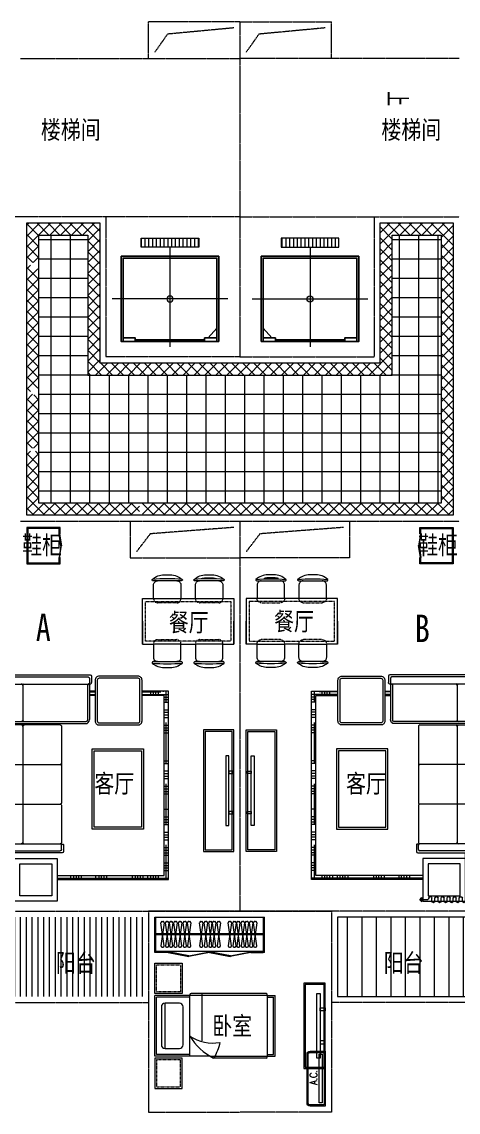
# Model space of a CAD drawing. Extents: x 5432254 to 5695744, y -448727 to -401527.
# Drawn here: x 5549475 to 5556638, y -430501 to -412601 of the extents above; entities that cross this region are included whole.
import ezdxf
from ezdxf.enums import TextEntityAlignment as Align

# ---------------------------------------------------------------- set-up
doc = ezdxf.new("R2010")
doc.units = 0
doc.linetypes.add('DASH', pattern=[0.35, 0.25, -0.1])
doc.linetypes.add('DOTE', pattern=[2.42, 2, -0.2, 0.02, -0.2])
doc.layers.get('0').update_dxf_attribs({"linetype": 'CONTINUOUS'})
for name, color, linetype, lineweight in [('DOTE', 251, 'DOTE', 0), ('PUB_HATCH', 8, 'CONTINUOUS', 9), ('SIGNT', 252, 'DOTE', 0), ('填充', 252, 'CONTINUOUS', 0), ('家具', 33, 'CONTINUOUS', 9), ('看线', 27, 'CONTINUOUS', 0), ('移动家具', 41, 'CONTINUOUS', 20), ('结构细线', 250, 'CONTINUOUS', 15)]:
    doc.layers.add(name, color=color, linetype=linetype, lineweight=lineweight)
for name, color, linetype in [('PUB_TEXT', 7, 'CONTINUOUS'), ('RAIL', 163, 'CONTINUOUS'), ('STAIR', 3, 'CONTINUOUS')]:
    doc.layers.add(name, color=color, linetype=linetype)
doc.styles.add('_TCH_DIM', font='SIMPLEX', dxfattribs={"bigfont": 'GBCBIG'})
doc.styles.add('DIM_FONT', font='SIMPLEX.shx', dxfattribs={"width": 0.8})
doc.styles.add('HZ', font='rs.shx', dxfattribs={"width": 0.8, "bigfont": 'hztxt.shx'})
doc.styles.add('黑体', font='SIMHEI.TTF', dxfattribs={"height": 10})

# ---------------------------------------------------------------- blocks, each defined once
blk = doc.blocks.new('ev')
at = {"layer": '结构细线'}
h = blk.add_hatch(dxfattribs=at)
h.set_pattern_fill('ANSI31', color=256, scale=500, angle=45, style=0)
h.set_pattern_definition([(90, (0, 0), (-62.5, 1e-14), [])])
h.paths.add_polyline_path([(1227964, -497919), (1228914, -497919), (1228914, -497769), (1227964, -497769)])
at = {"layer": 'RAIL'}
blk.add_line((1227814, -499409), (1227669, -499249), dxfattribs=at)
for points in [[(1227639, -499469), (1229239, -499469), (1229239, -498069), (1227639, -498069)], [(1227871, -499469), (1227669, -499469), (1227669, -499409), (1227871, -499409)], [(1229008, -499469), (1229209, -499469), (1229209, -499409), (1229008, -499409)]]:
    blk.add_lwpolyline(points, close=True, dxfattribs=at)
for points in [[(1229209, -499439), (1229209, -499439), (1229209, -498099), (1227669, -498099), (1227669, -499439), (1227669, -499439)], [(1227871, -499439), (1229008, -499439)]]:
    blk.add_lwpolyline(points, dxfattribs=at)
at = {"layer": '结构细线'}
for p, q in [((1228439, -497919), (1228439, -499552)), ((1227489, -498769), (1229389, -498769))]:
    blk.add_line(p, q, dxfattribs=at)
blk.add_lwpolyline([(1227964, -497919), (1228914, -497919), (1228914, -497769), (1227964, -497769)], close=True, dxfattribs=at)
blk.add_circle((1228439, -498769), 50, dxfattribs=at)
blk = doc.blocks.new('A$C50400A6F')
at = {"layer": '家具'}
blk.add_hatch(color=256, dxfattribs=at).paths.add_polyline_path([(815, 15), (815, 85), (850, 50)])
for p, q in [((0, 50), (75, 50)), ((100, 25), (100, 25)), ((150, 25), (150, 75)), ((200, 25), (200, 75)), ((250, 25), (250, 75)), ((300, 25), (300, 75)), ((350, 25), (350, 75)), ((400, 25), (400, 75)), ((450, 25), (450, 75)), ((500, 25), (500, 75)), ((550, 25), (550, 75)), ((600, 25), (600, 75)), ((650, 25), (650, 75)), ((700, 75), (700, 75)), ((725, 50), (815, 50)), ((850, 50), (815, 85)), ((815, 15), (815, 85)), ((850, 50), (815, 15))]:
    blk.add_line(p, q, dxfattribs=at)
for centre, start, end in [((75, 25), 0, 90), ((125, 25), 180, 0), ((175, 75), 0, 180), ((225, 25), 180, 0), ((275, 75), 0, 180), ((325, 25), 180, 0), ((375, 75), 0, 180), ((425, 25), 180, 0), ((475, 75), 0, 180), ((525, 25), 180, 0), ((575, 75), 0, 180), ((625, 25), 180, 0), ((675, 75), 0, 180), ((725, 75), 180, 270)]:
    blk.add_arc(centre, 25, start, end, dxfattribs=at)
blk = doc.blocks.new('A$C2FB07499')
at = {"layer": '家具', "ltscale": 0.5}
blk.add_lwpolyline([(500, 0), (0, 0), (0, 2000), (500, 2000)], close=True, dxfattribs=at)
at = {"layer": '家具', "color": 251, "ltscale": 40}
for points in [[(470, 30), (30, 30), (30, 1970), (470, 1970)], [(368, 1572), (415, 1572), (415, 428), (368, 428)], [(415, 1381), (480, 1381), (480, 1343), (415, 1343)], [(415, 717), (480, 717), (480, 679), (415, 679)]]:
    blk.add_lwpolyline(points, close=True, dxfattribs=at)
blk = doc.blocks.new('A$C2A5458A1')
at = {"layer": '填充', "color": 8}
for p, q in [((1330, 3433), (1421, 3433)), ((2192, 3433), (2499, 3433)), ((2331, 3445), (2331, 3375)), ((2373, 3445), (2373, 3375)), ((2415, 3445), (2415, 3375)), ((2457, 3433), (2457, 3375)), ((2541, 3445), (2541, 3433)), ((2583, 3445), (2583, 3265)), ((1330, 3391), (1420, 3391)), ((2192, 3391), (2627, 3391)), ((2556, 3349), (2627, 3349)), ((2556, 3307), (2627, 3307)), ((2556, 3265), (2627, 3265)), ((2556, 3140), (2627, 3140)), ((2556, 3098), (2627, 3098)), ((2556, 3056), (2627, 3056)), ((2556, 3014), (2627, 3014)), ((2556, 2888), (2627, 2888)), ((2583, 2930), (2583, 2260)), ((2556, 2846), (2627, 2846)), ((2556, 2805), (2627, 2805)), ((2556, 2763), (2627, 2763)), ((2556, 2302), (2627, 2302)), ((2556, 2260), (2627, 2260)), ((2556, 2135), (2627, 2135)), ((2556, 2093), (2627, 2093)), ((2556, 2051), (2627, 2051)), ((2556, 2009), (2627, 2009)), ((2556, 1883), (2627, 1883)), ((2556, 1841), (2627, 1841)), ((2556, 1799), (2627, 1799)), ((2583, 1925), (2583, 1255)), ((2556, 1758), (2627, 1758)), ((2556, 1506), (2627, 1506)), ((2556, 1381), (2627, 1381)), ((2556, 1339), (2627, 1339)), ((2556, 1297), (2627, 1297)), ((2556, 1255), (2627, 1255)), ((2556, 1129), (2627, 1129)), ((2556, 1088), (2627, 1088)), ((2556, 1046), (2627, 1046)), ((2556, 1004), (2627, 1004)), ((2583, 920), (2583, 351)), ((2556, 878), (2627, 878)), ((2556, 836), (2627, 836)), ((2556, 794), (2627, 794)), ((2556, 753), (2627, 753)), ((2556, 627), (2627, 627)), ((2556, 585), (2627, 585)), ((2556, 543), (2627, 543)), ((798, 417), (2499, 417)), ((798, 376), (2627, 376)), ((1018, 421), (1018, 351)), ((1068, 421), (1068, 351)), ((1110, 421), (1110, 351)), ((1152, 421), (1152, 351)), ((1194, 417), (1194, 351)), ((1431, 421), (1431, 351)), ((1482, 421), (1482, 351)), ((1524, 421), (1524, 351)), ((1565, 421), (1565, 351)), ((1607, 417), (1607, 351)), ((2028, 421), (2028, 351)), ((2078, 421), (2078, 351)), ((2120, 421), (2120, 351)), ((2162, 421), (2162, 351)), ((2204, 417), (2204, 351)), ((2281, 421), (2281, 351)), ((2331, 421), (2331, 351)), ((2373, 421), (2373, 351)), ((2415, 421), (2415, 351)), ((2457, 417), (2457, 351)), ((2541, 421), (2541, 417)), ((2556, 501), (2627, 501))]:
    blk.add_line(p, q, dxfattribs=at)
at = {"layer": '填充'}
blk.add_line((101, 696), (101, 789), dxfattribs=at)
at = {"layer": '家具', "ltscale": 20}
for p, q in [((0, 2978), (0, 3678)), ((35, 3713), (1342, 3713)), ((1365, 3690), (1365, 3585)), ((1307, 3562), (1342, 3562)), ((1330, 3539), (1330, 2978)), ((1422, 3445), (1330, 3445)), ((1421, 3375), (1330, 3375)), ((0, 824), (0, 2867)), ((84, 2890), (20, 2890)), ((66, 2912), (1264, 2912)), ((848, 2890), (85, 2890)), ((871, 2867), (871, 1613)), ((871, 1567), (871, 963)), ((905, 917), (905, 812)), ((882, 789), (64, 789)), ((101, 0), (101, 696)), ((101, 696), (798, 696)), ((798, 696), (798, 0)), ((798, 0), (101, 0))]:
    blk.add_line(p, q, dxfattribs=at)
blk.add_lwpolyline([(1422, 2956, 0.414214), (1488, 2890), (2126, 2890, 0.414214), (2192, 2956), (2192, 3625, 0.414214), (2126, 3691), (1488, 3691, 0.414214), (1422, 3625)], format="xyb", close=True, dxfattribs=at)
for points in [[(798, 351), (2627, 351), (2627, 3445), (2192, 3445)], [(798, 421), (2556, 421), (2556, 3375), (2192, 3375)]]:
    blk.add_lwpolyline(points, dxfattribs=at)
blk.add_lwpolyline([(1374, 2498), (2217, 2498), (2217, 1182), (1374, 1182)], close=True, dxfattribs=at)
for centre, start, end in [((66, 2978), 180, 270), ((1264, 2978), 270, 0)]:
    blk.add_arc(centre, 66, start, end, dxfattribs=at)
at = {"layer": '家具', "ltscale": 20, "extrusion": (0, 0, -1)}
for centre, major_axis, start_param, end_param in [((35, 3678), (-24.6, -24.6), 0.785398, 2.356194), ((1342, 3690), (16.2, 16.2), -0.785398, 0.785398), ((1307, 3539), (16.2, 16.2), -0.785398, 0.785398), ((23, 2867), (-16.4, -16.4), 0.785398, 2.267485), ((848, 2867), (-16.2, -16.2), 2.356194, 3.926991), ((848, 2263), (16.2, -16.2), 5.497787, 7.068583), ((848, 2217), (-16.2, -16.2), 2.356194, 3.926991), ((848, 1613), (16.2, -16.2), 5.497787, 7.068583), ((848, 1567), (-16.2, -16.2), 2.356194, 3.926991), ((848, 963), (16.2, -16.2), 5.497787, 7.068583), ((848, 917), (-16.2, -16.2), 2.356194, 3.926991), ((888, 917), (12.3, -12.3), 2.356194, 5.497787), ((61, 859), (49.4, -49.4), 0.737791, 1.831699), ((882, 812), (16.2, -16.2), 5.497787, 7.068583)]:
    blk.add_ellipse(centre, major_axis=major_axis, ratio=1, start_param=start_param, end_param=end_param, dxfattribs=at)
at = {"layer": '家具', "ltscale": 20}
blk.add_ellipse((1342, 3585), major_axis=(-16.2, 16.2), ratio=1, start_param=2.356194, end_param=3.926991, dxfattribs=at)
at = {"layer": '移动家具', "color": 8}
for p, q in [((64, 3655), (64, 3585)), ((64, 3585), (64, 2968)), ((87, 3678), (1307, 3678)), ((1330, 3655), (1330, 3585)), ((87, 3562), (1308, 3562)), ((236, 3540), (236, 2968)), ((1297, 3562), (1297, 2967)), ((64, 2867), (64, 2263)), ((85, 2945), (1275, 2945)), ((236, 2867), (236, 963)), ((64, 2217), (64, 1613)), ((85, 2240), (848, 2240)), ((64, 1567), (64, 963)), ((85, 1590), (848, 1590)), ((64, 916), (64, 847)), ((87, 940), (848, 940)), ((871, 846), (871, 917)), ((87, 824), (848, 824)), ((185, 84), (185, 613)), ((185, 613), (714, 613)), ((714, 613), (714, 84)), ((714, 84), (185, 84))]:
    blk.add_line(p, q, dxfattribs=at)
blk.add_lwpolyline([(1457, 2956, 0.414214), (1488, 2925), (2126, 2925, 0.414214), (2157, 2956), (2157, 3625, 0.414214), (2126, 3656), (1488, 3656, 0.414214), (1457, 3625)], format="xyb", close=True, dxfattribs=at)
blk.add_lwpolyline([(1407, 2465), (2184, 2465), (2184, 1215), (1407, 1215)], close=True, dxfattribs=at)
blk.add_arc((1275, 2967), 22, 270, 0, dxfattribs=at)
at = {"layer": '移动家具', "color": 8, "extrusion": (0, 0, -1)}
for centre, major_axis, start_param, end_param in [((87, 3655), (16.4, -16.4), 2.356194, 3.926991), ((87, 3585), (-16.4, -16.4), -0.785398, 0.785398), ((1307, 3655), (16.2, 16.2), -0.785398, 0.785398), ((1307, 3585), (-16.2, 16.2), 2.356194, 3.926991), ((87, 3538), (16.4, -16.4), 2.356194, 3.926991), ((259, 3540), (-16.4, -16.4), 0.785398, 2.267485), ((87, 2968), (16.4, -16.4), 0.874108, 2.356194), ((87, 2867), (-16.4, -16.4), 0.785398, 2.267485), ((212, 2968), (-16.4, -16.4), 3.926991, 5.409078), ((259, 2867), (-16.4, -16.4), 0.785398, 2.267485), ((87, 2263), (16.4, -16.4), 0.874108, 2.356194), ((87, 2217), (-16.4, -16.4), 0.785398, 2.267485), ((87, 1613), (16.4, -16.4), 0.874108, 2.356194), ((87, 1567), (16.4, -16.4), 2.356194, 3.838281), ((87, 963), (-16.4, -16.4), -0.785398, 0.785398), ((87, 916), (16.4, -16.4), 2.356194, 3.926991), ((212, 963), (16.4, 16.4), 0.785398, 2.267485), ((87, 847), (-16.4, -16.4), -0.785398, 0.785398), ((848, 846), (16.2, -16.2), 5.497787, 7.068583)]:
    blk.add_ellipse(centre, major_axis=major_axis, ratio=1, start_param=start_param, end_param=end_param, dxfattribs=at)
at = {"layer": '移动家具', "color": 8}
for centre, major_axis, start_param, end_param in [((212, 3540), (16.4, -16.4), 0.785398, 2.267485), ((212, 2867), (16.4, -16.4), 0.785398, 2.267485), ((259, 2968), (16.4, -16.4), 3.926991, 5.409078), ((259, 963), (-16.4, 16.4), 0.785398, 2.267485)]:
    blk.add_ellipse(centre, major_axis=major_axis, ratio=1, start_param=start_param, end_param=end_param, dxfattribs=at)
blk = doc.blocks.new('fgjfgjgf')
at = {"layer": '家具', "color": 8, "linetype": 'DASH', "ltscale": 0.1}
for p, q in [((-18620, 391), (-18620, 76)), ((-18620, 391), (-18620, 76)), ((-18016, 76), (-18016, 391)), ((-18016, 76), (-18016, 391)), ((-18620, -296), (-18620, -611)), ((-18620, -296), (-18620, -611)), ((-18016, -611), (-18016, -296)), ((-18016, -611), (-18016, -296))]:
    blk.add_line(p, q, dxfattribs=at)
at = {"layer": '家具', "color": 8, "linetype": 'DASH'}
blk.add_line((-18692, -678), (-18688, -678), dxfattribs=at)
blk.add_line((-18692, -678), (-18688, -678), dxfattribs=at)
at = {"layer": '家具', "color": 8, "linetype": 'DASH', "ltscale": 0.1}
blk.add_lwpolyline([(-18642, 590), (-17992, 590), (-17992, -810), (-18642, -810)], close=True, dxfattribs=at)
for centre, start, end in [((-18688, 391), 0, 90), ((-18688, 391), 0, 90), ((-17948, 391), 90, 180), ((-17948, 391), 90, 180), ((-18688, 76), 270, 0), ((-18688, 76), 270, 0), ((-17948, 76), 180, 270), ((-17948, 76), 180, 270), ((-18688, -296), 0, 90), ((-17948, -296), 90, 180), ((-17948, -296), 90, 180), ((-18688, -611), 270, 0), ((-18688, -611), 270, 0), ((-17948, -611), 180, 270), ((-17948, -611), 180, 270)]:
    blk.add_arc(centre, 67.5, start, end, dxfattribs=at)
at = {"layer": '移动家具'}
for p, q in [((-18980, 464), (-18980, 4)), ((-18980, 464), (-18980, 4)), ((-18692, 9), (-18692, 459)), ((-17942, 459), (-17942, 9)), ((-17656, 4), (-17656, 464)), ((-17656, 4), (-17656, 464)), ((-18980, -223), (-18980, -683)), ((-18980, -223), (-18980, -683)), ((-18692, -678), (-18692, -228)), ((-17942, -228), (-17942, -678)), ((-17656, -683), (-17656, -223)), ((-17656, -683), (-17656, -223))]:
    blk.add_line(p, q, dxfattribs=at)
for points in [[(-17942, -860), (-18692, -860), (-18692, -678), (-18913, -678, -0.414214), (-18980, -611), (-18980, -683, -0.319431), (-18993, -701, -0.307703), (-19004, -699, -0.187559), (-19080, -503), (-19080, -403, -0.171658), (-19004, -207, -0.324647), (-18993, -205, -0.302537), (-18980, -223), (-18980, -296, -0.414214), (-18913, -228), (-18692, -228), (-18692, 9), (-18913, 9, -0.414214), (-18980, 76), (-18980, 4, -0.319431), (-18993, -15, -0.307703), (-19004, -12, -0.187559), (-19080, 184), (-19080, 283, -0.171658), (-19004, 480, -0.324647), (-18993, 482, -0.302537), (-18980, 464), (-18980, 391, -0.414214), (-18913, 459), (-18692, 459), (-18692, 640), (-17942, 640)], [(-18317, -860), (-17942, -860), (-17942, -678), (-17723, -678, 0.414214), (-17656, -611), (-17656, -683, 0.319431), (-17643, -701, 0.307703), (-17632, -699, 0.187559), (-17556, -503), (-17556, -403, 0.171658), (-17632, -207, 0.324647), (-17643, -205, 0.302537), (-17656, -223), (-17656, -296, 0.414214), (-17723, -228), (-17942, -228), (-17942, 9), (-17723, 9, 0.414214), (-17656, 76), (-17656, 4, 0.319431), (-17643, -15, 0.307703), (-17632, -12, 0.187559), (-17556, 184), (-17556, 283, 0.171658), (-17632, 480, 0.324647), (-17643, 482, 0.302537), (-17656, 464), (-17656, 391, 0.414214), (-17723, 459), (-17942, 459), (-17942, 640), (-18317, 640)], [(-19018, 109, -0.079824), (-19030, 184), (-19030, 283, -0.059527), (-19021, 345, -0.059527)]]:
    blk.add_lwpolyline(points, format="xyb", dxfattribs=at)
for centre, start, end in [((-16302, 234), 174.8023, 185.1977), ((-16302, 234), 174.8023, 185.1977), ((-20333, 234), 354.8023, 5.1977), ((-20333, 234), 354.8023, 5.1977), ((-16302, -453), 174.8023, 185.1977), ((-16302, -453), 174.8023, 185.1977), ((-20333, -453), 354.8023, 5.1977), ((-20333, -453), 354.8023, 5.1977)]:
    blk.add_arc(centre, 2713, start, end, dxfattribs=at)
blk = doc.blocks.new('A$C18784298')
at = {"layer": '移动家具', "color": 251, "ltscale": 40}
for points in [[(0, 1066), (58, 1066), (58, 0), (0, 0)], [(58, 828), (140, 828), (140, 780), (58, 780)], [(58, 239), (140, 239), (140, 287), (58, 287)]]:
    blk.add_lwpolyline(points, close=True, dxfattribs=at)
blk = doc.blocks.new('ytjhgkj')
at = {"layer": '移动家具', "ltscale": 0.5}
blk.add_lwpolyline([(34949, 26116), (34599, 26116), (34599, 27516), (34949, 27516)], close=True, dxfattribs=at)
at = {"layer": '移动家具', "color": 251, "ltscale": 40}
blk.add_lwpolyline([(34929, 26136), (34619, 26136), (34619, 27496), (34929, 27496)], close=True, dxfattribs=at)
at = {"layer": '移动家具', "color": 251, "xscale": -1}
blk.add_blockref('A$C18784298', (34739, 26283), dxfattribs=at)
blk = doc.blocks.new('A$C2D724C6D')
at = {"layer": '移动家具', "ltscale": 0.5}
blk.add_lwpolyline([(50, 300), (850, 300, -0.414214), (900, 250), (900, 0), (0, 0), (0, 250, -0.414214)], format="xyb", close=True, dxfattribs=at)
at = {"layer": '移动家具', "color": 251, "ltscale": 40}
blk.add_lwpolyline([(50, 280), (850, 280, -0.414214), (880, 250), (880, 20), (20, 20), (20, 250, -0.414214)], format="xyb", close=True, dxfattribs=at)
blk.add_lwpolyline([(53, 50), (53, 100), (853, 100), (853, 50)], close=True, dxfattribs=at)
at = {"layer": '移动家具', "color": 251, "ltscale": 40, "style": 'HZ', "width": 0.8}
blk.add_text('A.C.', height=120, rotation=0, dxfattribs=at).set_placement((348, 133))
blk = doc.blocks.new('bed3')
at = {"layer": '移动家具'}
for p, q in [((1210594, -496224), (1210594, -495312)), ((1210594, -495312), (1211594, -495312)), ((1210624, -495342), (1211564, -495342)), ((1210624, -495891), (1210624, -495342)), ((1211564, -495891), (1211564, -495342)), ((1211594, -495891), (1211594, -495312)), ((1210721, -495482), (1211467, -495482)), ((1210594, -495891), (1211604, -495891)), ((1211624, -497142), (1211624, -495911)), ((1210847, -496092), (1211624, -496092)), ((1210564, -497142), (1210564, -496279)), ((1210594, -497162), (1211594, -497162)), ((1210594, -497162), (1210594, -497292)), ((1210624, -497162), (1210624, -497262)), ((1211564, -497162), (1211564, -497262)), ((1211594, -497162), (1211594, -497292)), ((1210594, -497292), (1211594, -497292)), ((1210624, -497262), (1211564, -497262))]:
    blk.add_line(p, q, dxfattribs=at)
at = {"layer": '移动家具', "linetype": 'DASH'}
for p, q in [((1211594, -497162), (1211594, -495891)), ((1210594, -496224), (1210594, -497162))]:
    blk.add_line(p, q, dxfattribs=at)
at = {"layer": '移动家具'}
blk.add_lwpolyline([(1210721, -495482), (1210721, -495717, 0.414214), (1210781, -495777), (1211407, -495777, 0.414214), (1211467, -495717), (1211467, -495482, 0.414214), (1211407, -495422), (1210781, -495422, 0.414214)], format="xyb", close=True, dxfattribs=at)
blk.add_lwpolyline([(1210927, -495891, 0.180302), (1210819, -496383, -0.088637), (1210564, -496279, 28871.271551)], format="xyb", dxfattribs=at)
for centre, radius, start, end in [((1211407, -496704), 944, 120.6075, 153.2773), ((1211604, -495911), 20, 0, 90), ((1210593, -497131), 30.7, 200.3566, 272.3152), ((1211595, -497131), 30.7, 267.6884, 339.6917)]:
    blk.add_arc(centre, radius, start, end, dxfattribs=at)
blk = doc.blocks.new('dgfgf')
at = {"layer": '移动家具'}
blk.add_lwpolyline([(7597, -62676), (7147, -62676), (7147, -63176), (7597, -63176), (7597, -62676), (7517, -62676)], dxfattribs=at)
at = {"layer": '移动家具', "color": 251, "linetype": 'DASH', "ltscale": 0.2}
blk.add_lwpolyline([(7567, -62706), (7177, -62706), (7177, -63146), (7567, -63146)], close=True, dxfattribs=at)
blk = doc.blocks.new('xf')
at = {"layer": '家具', "extrusion": (0, 0, -1), "xscale": -1, "zscale": -1, "rotation": 359.9993053017263}
blk.add_blockref('dgfgf', (1268971, -358408), dxfattribs=at)
at = {"layer": '家具', "extrusion": (0, 0, -1), "zscale": -1, "rotation": 180.0006947049438}
blk.add_blockref('dgfgf', (1268971, -485821), dxfattribs=at)
at = {"layer": '看线', "xscale": -1, "rotation": 270}
blk.add_blockref('bed3', (-766060, -1633209), dxfattribs=at)
blk = doc.blocks.new('A$C18953E58')
at = {"layer": 'PUB_HATCH'}
for p, q in [((157, 550), (103, 176)), ((157, 176), (103, 550)), ((123, 573), (137, 573)), ((230, 550), (176, 176)), ((230, 176), (176, 550)), ((196, 573), (210, 573)), ((295, 550), (241, 176)), ((295, 176), (241, 550)), ((261, 573), (275, 573)), ((369, 550), (315, 176)), ((369, 176), (315, 550)), ((335, 573), (349, 573)), ((443, 550), (389, 176)), ((443, 176), (389, 550)), ((409, 573), (423, 573)), ((521, 550), (467, 176)), ((521, 176), (467, 550)), ((486, 573), (501, 573)), ((594, 550), (540, 176)), ((594, 176), (540, 550)), ((560, 573), (574, 573)), ((792, 550), (738, 176)), ((792, 176), (738, 550)), ((758, 573), (772, 573)), ((867, 550), (813, 176)), ((867, 176), (813, 550)), ((832, 573), (847, 573)), ((940, 550), (886, 176)), ((940, 176), (886, 550)), ((906, 573), (920, 573)), ((1005, 550), (951, 176)), ((1005, 176), (951, 550)), ((970, 573), (985, 573)), ((1078, 550), (1024, 176)), ((1078, 176), (1024, 550)), ((1044, 573), (1058, 573)), ((1262, 550), (1208, 176)), ((1262, 176), (1208, 550)), ((1227, 573), (1242, 573)), ((1335, 550), (1281, 176)), ((1335, 176), (1281, 550)), ((1301, 573), (1315, 573)), ((1400, 550), (1346, 176)), ((1400, 176), (1346, 550)), ((1365, 573), (1380, 573)), ((1473, 550), (1419, 176)), ((1473, 176), (1419, 550)), ((1439, 573), (1453, 573)), ((1538, 550), (1484, 176)), ((1538, 176), (1484, 550)), ((1503, 573), (1518, 573)), ((1611, 550), (1557, 176)), ((1611, 176), (1557, 550)), ((1577, 573), (1591, 573)), ((1676, 550), (1622, 176)), ((1676, 176), (1622, 550)), ((1641, 573), (1656, 573)), ((1780, 373), (20, 373)), ((1780, 353), (20, 353)), ((123, 153), (137, 153)), ((196, 153), (210, 153)), ((261, 153), (275, 153)), ((335, 153), (349, 153)), ((409, 153), (423, 153)), ((486, 153), (501, 153)), ((560, 153), (574, 153)), ((758, 153), (772, 153)), ((832, 153), (847, 153)), ((906, 153), (920, 153)), ((970, 153), (985, 153)), ((1044, 153), (1058, 153)), ((1227, 153), (1242, 153)), ((1301, 153), (1315, 153)), ((1365, 153), (1380, 153)), ((1439, 153), (1453, 153)), ((1503, 153), (1518, 153)), ((1577, 153), (1591, 153)), ((1641, 153), (1656, 153))]:
    blk.add_line(p, q, dxfattribs=at)
for centre, start, end in [((123, 553), 90, 187.5946), ((137, 553), 352.4054, 90), ((196, 553), 90, 187.5946), ((210, 553), 352.4054, 90), ((261, 553), 90, 187.5946), ((275, 553), 352.4054, 90), ((335, 553), 90, 187.5946), ((349, 553), 352.4054, 90), ((409, 553), 90, 187.5946), ((423, 553), 352.4054, 90), ((486, 553), 90, 187.5946), ((501, 553), 352.4054, 90), ((560, 553), 90, 187.5946), ((574, 553), 352.4054, 90), ((758, 553), 90, 187.5946), ((772, 553), 352.4054, 90), ((832, 553), 90, 187.5946), ((847, 553), 352.4054, 90), ((906, 553), 90, 187.5946), ((920, 553), 352.4054, 90), ((970, 553), 90, 187.5946), ((985, 553), 352.4054, 90), ((1044, 553), 90, 187.5946), ((1058, 553), 352.4054, 90), ((1227, 553), 90, 187.5946), ((1242, 553), 352.4054, 90), ((1301, 553), 90, 187.5946), ((1315, 553), 352.4054, 90), ((1365, 553), 90, 187.5946), ((1380, 553), 352.4054, 90), ((1439, 553), 90, 187.5946), ((1453, 553), 352.4054, 90), ((1503, 553), 90, 187.5946), ((1518, 553), 352.4054, 90), ((1577, 553), 90, 187.5946), ((1591, 553), 352.4054, 90), ((1641, 553), 90, 187.5946), ((1656, 553), 352.4054, 90), ((123, 173), 172.4054, 270), ((137, 173), 270, 7.5946), ((196, 173), 172.4054, 270), ((210, 173), 270, 7.5946), ((261, 173), 172.4054, 270), ((275, 173), 270, 7.5946), ((335, 173), 172.4054, 270), ((349, 173), 270, 7.5946), ((409, 173), 172.4054, 270), ((423, 173), 270, 7.5946), ((486, 173), 172.4054, 270), ((501, 173), 270, 7.5946), ((560, 173), 172.4054, 270), ((574, 173), 270, 7.5946), ((758, 173), 172.4054, 270), ((772, 173), 270, 7.5946), ((832, 173), 172.4054, 270), ((847, 173), 270, 7.5946), ((906, 173), 172.4054, 270), ((920, 173), 270, 7.5946), ((970, 173), 172.4054, 270), ((985, 173), 270, 7.5946), ((1044, 173), 172.4054, 270), ((1058, 173), 270, 7.5946), ((1227, 173), 172.4054, 270), ((1242, 173), 270, 7.5946), ((1301, 173), 172.4054, 270), ((1315, 173), 270, 7.5946), ((1365, 173), 172.4054, 270), ((1380, 173), 270, 7.5946), ((1439, 173), 172.4054, 270), ((1453, 173), 270, 7.5946), ((1503, 173), 172.4054, 270), ((1518, 173), 270, 7.5946), ((1577, 173), 172.4054, 270), ((1591, 173), 270, 7.5946), ((1641, 173), 172.4054, 270), ((1656, 173), 270, 7.5946)]:
    blk.add_arc(centre, 20, start, end, dxfattribs=at)
at = {"layer": '家具'}
for p, q in [((0, 63), (0, 643)), ((0, 643), (1800, 643)), ((20, 63), (20, 643)), ((20, 83), (20, 643)), ((1780, 643), (1780, 83)), ((1800, 63), (1800, 643)), ((20, 63), (0, 63)), ((220, 83), (20, 83)), ((1780, 83), (20, 83)), ((220, 63), (20, 63)), ((220, 83), (220, 63)), ((1578, 83), (1578, 63)), ((1578, 63), (1780, 63)), ((1730, 83), (1800, 83)), ((1800, 63), (1780, 63))]:
    blk.add_line(p, q, dxfattribs=at)
for points in [[(220, 63), (560, 0), (562, 10), (222, 73)], [(900, 63), (560, 0), (558, 10), (898, 73)], [(900, 63), (1240, 0), (1242, 10), (902, 73)], [(1580, 63), (1240, 0), (1238, 10), (1578, 73)]]:
    blk.add_lwpolyline(points, close=True, dxfattribs=at)
at = {"layer": 'PUB_HATCH', "style": 'DIM_FONT', "width": 0.7, "flags": 9}
for tag in ['YSIZE', 'XSIZE']:
    blk.add_attdef(tag, (128, 348), '', height=0.5, dxfattribs=at)

msp = doc.modelspace()

# ---------------------------------------------------------------- hatches: boundary and pattern name
at = {"layer": 'PUB_HATCH'}
h = msp.add_hatch(dxfattribs=at)
h.set_pattern_fill('ANSI37', color=256, scale=80, angle=90, style=0)
h.set_pattern_definition([(135, (6623426.61, 1654.73), (-89.802561, -89.802561), []), (225, (6623426.61, 1654.73), (89.802561, -89.802561), [])])
h.paths.add_polyline_path([(5553056.3, -418201.2), (5552556.3, -418201.2), (5550756.3, -418201.2), (5550756.3, -415901.2), (5549556.3, -415901.2), (5549556.3, -416211.3), (5549756.3, -416326.8), (5549756.3, -416101.2), (5550556.3, -416101.2), (5550556.3, -418401.2), (5553056.3, -418401.2)])
h.paths.add_polyline_path([(5549756.3, -416838.1), (5549556.3, -416953.6), (5549556.3, -418317.5), (5549756.3, -418433)])
h.paths.add_polyline_path([(5549756.3, -416670.2, 0.1383231), (5549556.3, -416585.6), (5549556.3, -416953.6), (5549756.3, -416838.1)])
h.paths.add_polyline_path([(5549756.3, -416326.8), (5549556.3, -416211.3), (5549556.3, -416579.3, 0.1383231), (5549756.3, -416494.7)])
h.paths.add_polyline_path([(5549756.3, -418433), (5549556.3, -418317.5), (5549556.3, -418685.5, 0.1383231), (5549756.3, -418600.9)])
h.paths.add_polyline_path([(5549556.3, -418691.8), (5549556.3, -419059.8), (5549756.3, -418944.3), (5549756.3, -418776.4, 0.1383231)])
h.paths.add_polyline_path([(5549756.3, -418944.3), (5549556.3, -419059.8), (5549556.3, -419601.2), (5549756.3, -419601.2)])
h.paths.add_polyline_path([(5549756.3, -419651.2), (5549556.3, -419651.2), (5549556.3, -420596, 0.0887643), (5549886.4, -420501.2), (5549756.3, -420501.2)])
h.paths.add_polyline_path([(5550503.6, -420501.2), (5549886.4, -420501.2, -0.0887643), (5549556.3, -420596), (5549556.3, -420701.2), (5550461.4, -420701.2, -0.0525538)])
h.paths.add_polyline_path([(5551406.3, -420501.2), (5550503.6, -420501.2, 0.0525538), (5550461.4, -420701.2), (5551406.3, -420701.2)])
h.paths.add_polyline_path([(5553056.3, -420501.2), (5551456.3, -420501.2), (5551456.3, -420701.2), (5553056.3, -420701.2)])
h.paths.add_polyline_path([(5554656.3, -420501.2), (5553056.3, -420501.2), (5553056.3, -420701.2), (5554656.3, -420701.2)], flags=17)
h.paths.add_polyline_path([(5556556.3, -415901.2), (5555356.3, -415901.2), (5555356.3, -418201.2), (5553056.3, -418201.2), (5553056.3, -418401.2), (5555556.3, -418401.2), (5555556.3, -416101.2), (5556356.3, -416101.2), (5556356.3, -420501.2), (5554656.3, -420501.2), (5554656.3, -420701.2), (5556556.3, -420701.2)])
h = msp.add_hatch(dxfattribs=at)
h.set_pattern_fill('ANSI37', color=256, scale=200, angle=45, style=0)
h.set_pattern_definition([(90, (6623426.6, 1654.73), (-317.5, 3e-14), []), (180, (6623426.6, 1654.73), (-3e-14, -317.5), [])])
h.paths.add_polyline_path([(5549756.3, -416101.2), (5550556.3, -416101.2), (5550556.3, -418401.2), (5555556.3, -418401.2), (5555556.3, -416101.2), (5556356.3, -416101.2), (5556356.3, -420501.2), (5549756.3, -420501.2)])
h = msp.add_hatch(dxfattribs=at)
h.set_pattern_fill('LINE,_O', color=256, scale=100, angle=90)
h.set_pattern_definition([(90, (0, 0), (-95.25, 6e-15), [])])
h.paths.add_polyline_path([(5551456.3, -428601.2), (5549256.3, -428601.2), (5549256.3, -427301.2), (5551456.3, -427301.2)])
h = msp.add_hatch(dxfattribs=at)
h.set_pattern_fill('LINE,_O', color=256, scale=250, angle=90)
h.set_pattern_definition([(90, (6829028.68, 4713.26), (-238.125, 1e-14), [])])
h.paths.add_polyline_path([(5554656.3, -428601.2), (5556856.3, -428601.2), (5556856.3, -427301.2), (5554656.3, -427301.2)])

# ---------------------------------------------------------------- linework, layer by layer
at = {"layer": 'DOTE'}
for p, q in [((5553056.3, -412601.2), (5551556.3, -412601.2)), ((5551556.3, -413201.2), (5551556.3, -412601.2)), ((5553056.3, -412601.2), (5553056.3, -413201.2)), ((5553056.3, -412601.2), (5553056.3, -418101.2)), ((5553056.3, -412601.2), (5554556.3, -412601.2)), ((5553056.3, -412601.2), (5553056.3, -413201.2)), ((5554556.3, -413201.2), (5554556.3, -412601.2)), ((5549456.3, -413201.2), (5553056.3, -413201.2)), ((5556656.3, -413201.2), (5553056.3, -413201.2)), ((5553056.3, -415801.2), (5545956.3, -415801.2)), ((5550856.3, -415801.2), (5550856.3, -418101.2)), ((5553056.3, -415801.2), (5556656.3, -415801.2)), ((5555256.3, -415801.2), (5555256.3, -418101.2)), ((5553056.3, -418101.2), (5550856.3, -418101.2)), ((5553056.3, -418101.2), (5555256.3, -418101.2)), ((5549456.3, -420801.2), (5556656.3, -420801.2)), ((5551256.3, -420801.2), (5551256.3, -421401.2)), ((5553056.3, -420801.2), (5553056.3, -427201.2)), ((5554856.3, -420801.2), (5554856.3, -421401.2)), ((5551256.3, -421401.2), (5553056.3, -421401.2)), ((5554856.3, -421401.2), (5553056.3, -421401.2)), ((5549156.3, -427201.2), (5554556.3, -427201.2)), ((5551556.3, -427201.2), (5551556.3, -430501.2)), ((5556956.3, -427201.2), (5551556.3, -427201.2)), ((5554556.3, -427201.2), (5554556.3, -430501.2)), ((5545856.3, -428701.2), (5551556.3, -428701.2)), ((5560256.3, -428701.2), (5554556.3, -428701.2)), ((5551556.3, -430501.2), (5553056.3, -430501.2)), ((5554556.3, -430501.2), (5553056.3, -430501.2))]:
    msp.add_line(p, q, dxfattribs=at)
at = {"layer": 'PUB_HATCH'}
for points in [[(5549556.3, -415901.2), (5550756.3, -415901.2), (5550756.3, -418201.2), (5555356.3, -418201.2), (5555356.3, -415901.2), (5556556.3, -415901.2), (5556556.3, -420701.2), (5549556.3, -420701.2)], [(5549756.3, -416101.2), (5550556.3, -416101.2), (5550556.3, -418401.2), (5555556.3, -418401.2), (5555556.3, -416101.2), (5556356.3, -416101.2), (5556356.3, -420501.2), (5549756.3, -420501.2)], [(5554656.3, -428601.2), (5556856.3, -428601.2), (5556856.3, -427301.2), (5554656.3, -427301.2)]]:
    msp.add_lwpolyline(points, close=True, dxfattribs=at)
at = {"layer": 'SIGNT', "linetype": 'DASH', "ltscale": 0.5}
for points in [[(5552956.3, -412701.2), (5551865.8, -412803.7), (5551656.3, -413101.2)], [(5554456.3, -412701.2), (5553365.8, -412803.7), (5553156.3, -413101.2)], [(5552956.3, -420901.2), (5551582.9, -421007), (5551356.3, -421301.2)], [(5554756.3, -420901.2), (5553382.9, -421007), (5553156.3, -421301.2)]]:
    msp.add_lwpolyline(points, dxfattribs=at)
at = {"layer": 'STAIR'}
msp.add_lwpolyline([(5555349.7, -413876.2, 0, 0, 0), (5554502.9, -413876.2, 80, 0, 0), (5554202.9, -413876.2, 0, 0, 0)], format="xyseb", dxfattribs=at)
at = {"layer": '家具'}
for p, q in [((5550086.3, -421009.4), (5550086.3, -420921.2)), ((5550106.3, -421009.4), (5550106.3, -420901.2)), ((5556006.3, -421009.4), (5556006.3, -420901.2)), ((5556026.3, -421009.4), (5556026.3, -420921.2)), ((5550106.3, -421009.4), (5550086.3, -421009.4)), ((5556006.3, -421009.4), (5556026.3, -421009.4)), ((5550106.3, -421393), (5550086.3, -421393)), ((5550086.3, -421481.2), (5550106.3, -421481.2)), ((5556006.3, -421393), (5556026.3, -421393)), ((5556026.3, -421481.2), (5556006.3, -421481.2))]:
    msp.add_line(p, q, dxfattribs=at)
for points in [[(5550106.3, -420901.2), (5550106.3, -420901.2), (5549556.3, -420901.2), (5549556.3, -421501.2), (5550106.3, -421501.2), (5550106.3, -421393)], [(5550106.3, -420921.2), (5550106.3, -420921.2), (5549576.3, -420921.2), (5549576.3, -421481.2), (5550086.3, -421481.2), (5550086.3, -421393)], [(5556006.3, -420901.2), (5556006.3, -420901.2), (5556556.3, -420901.2), (5556556.3, -421501.2), (5556006.3, -421501.2), (5556006.3, -421393)], [(5556006.3, -420921.2), (5556006.3, -420921.2), (5556536.3, -420921.2), (5556536.3, -421481.2), (5556026.3, -421481.2), (5556026.3, -421393)]]:
    msp.add_lwpolyline(points, dxfattribs=at)
for points in [[(5550117.8, -421204.4), (5550086.3, -421009.4), (5550096.1, -421007.5), (5550127.6, -421202.5)], [(5555994.7, -421204.4), (5556026.3, -421009.4), (5556016.4, -421007.5), (5555984.9, -421202.5)], [(5550117.8, -421198), (5550086.3, -421393), (5550096.1, -421394.8), (5550127.6, -421199.8)], [(5555994.7, -421198), (5556026.3, -421393), (5556016.4, -421394.8), (5555984.9, -421199.8)]]:
    msp.add_lwpolyline(points, close=True, dxfattribs=at)

# ---------------------------------------------------------------- block references
at = {"color": 2}
msp.add_blockref('A$C18953E58', (5551656.3, -427944.1), dxfattribs=at)
at = {"color": 2, "xscale": -1}
msp.add_blockref('xf', (4290283.8, -6968.8), dxfattribs=at)
at = {"layer": 'RAIL', "xscale": -1}
msp.add_blockref('ev', (6780345.8, 81617.8), dxfattribs=at)
at = {"layer": 'RAIL'}
msp.add_blockref('ev', (4325766.8, 81617.8), dxfattribs=at)
at = {"layer": '家具'}
for name, p, rotation in [('fgjfgjgf', (5552315.9, -440759.2), 270), ('A$C2FB07499', (5553656.3, -424223.2), 180.0000000166753), ('A$C2D724C6D', (5554456.3, -430401.2), 90)]:
    msp.add_blockref(name, p, dxfattribs=dict(at, rotation=rotation))
at = {"layer": '家具', "xscale": -1}
for name, p, rotation in [('fgjfgjgf', (5553796.6, -440759.2), 90), ('A$C2FB07499', (5552456.3, -424223.2), 179.9999999833247)]:
    msp.add_blockref(name, p, dxfattribs=dict(at, rotation=rotation))
at = {"layer": '家具', "ltscale": 20}
msp.add_blockref('A$C2A5458A1', (5549256.3, -427034.8), dxfattribs=at)
at = {"layer": '家具', "ltscale": 20, "xscale": -1}
msp.add_blockref('A$C2A5458A1', (5556856.3, -427034.8), dxfattribs=at)
at = {"layer": '家具', "xscale": -1}
for name, p in [('A$C50400A6F', (5556856.3, -427062.8)), ('ytjhgkj', (5589055.7, -455899))]:
    msp.add_blockref(name, p, dxfattribs=at)

# ---------------------------------------------------------------- texts
at = {"layer": 'PUB_TEXT', "style": '_TCH_DIM'}
msp.add_text('上', height=337.6, rotation=270, dxfattribs=at).set_placement((5555463.2, -413743.3))
at = {"layer": 'PUB_TEXT', "style": '黑体', "width": 0.8}
for s, p in [('楼梯间', (5550278.8, -414523.9)), ('楼梯间', (5555867.6, -414523.9)), ('鞋柜', (5549808.3, -421341.6)), ('鞋柜', (5556307, -421341.6)), ('餐厅', (5553942.8, -422593.2)), ('餐厅', (5552214.5, -422610.8)), ('客厅', (5555124.2, -425256.7)), (' 卧室', (5552846.5, -429233.4))]:
    msp.add_text(s, height=300, dxfattribs=at).set_placement(p, align=Align.CENTER)
for s, height, p in [('A', 450, (5549827.5, -422768.3)), ('B', 450, (5556048.8, -422783.3)), ('客厅', 300, (5550992.4, -425256.7)), ('阳台', 300, (5550362.7, -428199.8)), ('阳台', 300, (5555743, -428199.8))]:
    msp.add_text(s, height=height, rotation=360, dxfattribs=at).set_placement(p, align=Align.CENTER)

doc.saveas('drawing.dxf')
